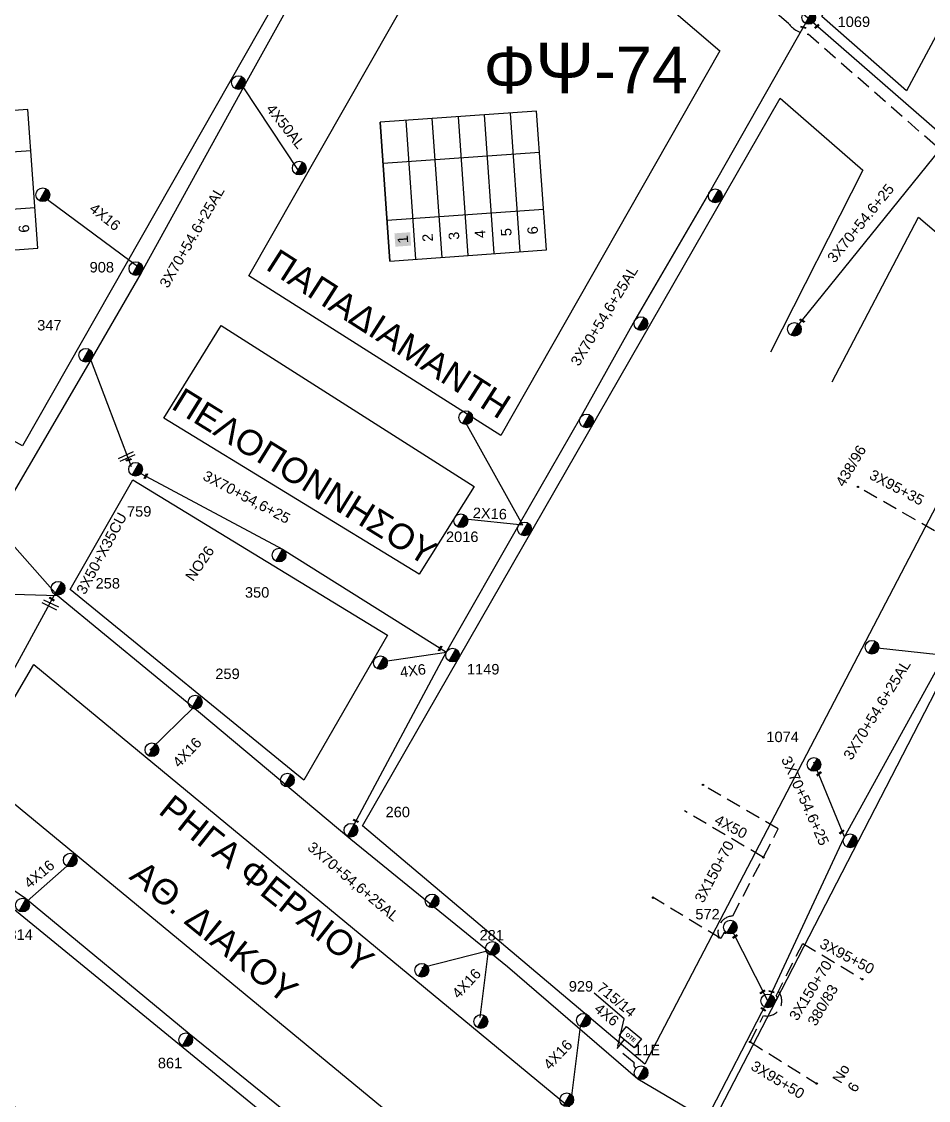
# Model space of a CAD drawing. Header units: millimetres. Extents: x 1421 to 13344, y 800 to 1949.
# Drawn here: x 11337.1 to 11493.1, y 1329.3 to 1514.8 of the extents above; entities that cross this region are included whole.
import ezdxf
from ezdxf.enums import TextEntityAlignment as Align

# ---------------------------------------------------------------- set-up
doc = ezdxf.new("R2010")
doc.units = ezdxf.units.MM
doc.linetypes.add('DASHED', pattern=[19.05, 12.7, -6.35])
for name, color, linetype in [('Pillar OTE', 7, 'Continuous'), ('Άγνωστα', 7, 'Continuous'), ('Ασφαλειοκιβώτια Χ.Τ 6 αναχωρήσεων', 7, 'Continuous'), ('Γυμνά εναέρια ΧΤ (3Φ)   4x50CU', 7, 'Continuous'), ('Εναέρια παροχή ΧΤ 4x16', 7, 'SYN_LINE'), ('Επιγραφές - Σχήματα', 7, 'Continuous'), ('Καλωδια Χ.Τ 3x95+35', 7, 'DASHED'), ('Καλωδια ΧΤ  3X95+50', 7, 'Continuous'), ('Καλώδια ΧΤ   3x150+50CU', 7, 'DASHED'), ('Καλώδια ΧΤ   3x150+70AL', 7, 'DASHED'), ('Καλώδια ΧΤ   3x150AL+50CU', 7, 'DASHED'), ('Μηχανική τομή', 7, 'Continuous'), ('Στύλος ΦΜ', 7, 'Continuous'), ('Στύλος ΦΜ @ 1', 7, 'Continuous'), ('Συνδέσεις', 7, 'Continuous'), ('Συνεστραμμένα ΧΤ   3x70+54.6+25 AL', 7, 'SYN_LINE'), ('Τομή', 7, 'Continuous'), ('Υπόβαθρο ΔΕΗ', 7, 'Continuous'), ('Υπόγεια καλώδια Παροχών ΧΤ   4x50AL', 7, 'DASHED'), ('Υπόγεια καλώδια Παροχών ΧΤ   4x6', 7, 'DASHED')]:
    doc.layers.add(name, color=color, linetype=linetype)
doc.styles.add('arial', font='ARIAL.TTF')
doc.styles.get("Standard").update_dxf_attribs({"font": 'ARIAL.TTF'})
doc.linetypes.add('SYN_LINE', pattern='A,0.5,-0.0001,["/\\/\\/\\/",Standard,S=0.1,R=0,X=0,Y=-0.05],-0.25', length=0.7501)
doc.dimstyles.new('ISO-25', dxfattribs={"dimtxt": 2.5, "dimasz": 2.5, "dimexe": 1.25, "dimexo": 0.625, "dimtad": 1, "dimtxsty": 'Standard', "dimcen": 2.5, "dimadec": 0, "dimazin": 0, "dimtfac": 1, "dimtmove": 0, "dimatfit": 3, "dimfxl": 1, "dimarcsym": 0})

# ---------------------------------------------------------------- blocks, each defined once
blk = doc.blocks.new('ΑΣΦΑΛΕΙΟΚΙΒΩΤΙΟ ΥΠΟΣΤΑΘΜΟΥ 6 ΑΝΑΧΩΡΗΣΕΩΝ')
at = {"layer": 'Ασφαλειοκιβώτια Χ.Τ 6 αναχωρήσεων', "ltscale": 40}
for p, q in [((-23.91, 27), (23.91, 27)), ((-9.83, 27), (-9.83, -27)), ((9.83, 27), (9.83, -27)), ((-23.91, 18), (23.91, 18)), ((-23.91, 9), (23.91, 9)), ((-23.91, 0), (23.91, 0)), ((-23.91, -9), (23.91, -9)), ((-23.91, -18), (23.91, -18))]:
    blk.add_line(p, q, dxfattribs=at)
at = {"layer": 'Ασφαλειοκιβώτια Χ.Τ 6 αναχωρήσεων'}
blk.add_lwpolyline([(-23.91, -27), (23.91, -27), (23.91, 27), (-23.91, 27)], close=True, dxfattribs=at)
for s, p in [('1', (-18.23, 20.26)), ('2', (-18.23, 11.69)), ('3', (-18.23, 2.62)), ('4', (-18.23, -6.41)), ('5', (-18.23, -15.42)), ('6', (-18.23, -24.55))]:
    blk.add_text(s, height=3.6, dxfattribs=at).set_placement(p)
at = {"layer": 'Ασφαλειοκιβώτια Χ.Τ 6 αναχωρήσεων', "ltscale": 40}
for tag, height, p in [('ΟΝΟΜΑ', 5, (-0.27, 31.68)), ('ΚΕΙΜΕΝΟ 1', 2, (16.95, 22.41)), ('ΚΕΙΜΕΝΟ 2', 2, (16.95, 13.71)), ('ΚΕΙΜΕΝΟ 3', 2, (16.95, 4.31)), ('ΚΕΙΜΕΝΟ 4', 2, (16.95, -4.67)), ('ΚΕΙΜΕΝΟ 5', 2, (16.95, -13.51)), ('ΚΕΙΜΕΝΟ 6', 2, (16.95, -22.43)), ('ΣΧ', 2, (-0.21, -29.21))]:
    blk.add_attdef(tag, text='', height=height, dxfattribs=at).set_placement(p, align=Align.MIDDLE_CENTER)
blk = doc.blocks.new('ΥΠΑΡΧΩΝ ΤΣΙΜΕΝΤΕΝΙΟΣ ΣΤΥΛΟΣ')
at = {"layer": 'Στύλος ΦΜ'}
blk.add_hatch(color=7, dxfattribs=at).paths.add_polyline_path([(-1.29, -2.28, 0.574793), (2.62, 0, 0.268822), (1.3, 2.27)])
at = {"layer": 'Στύλος ΦΜ', "color": 7}
blk.add_line((-1.29, -2.28), (1.3, 2.27), dxfattribs=at)
blk.add_circle((0, 0), 2.62, dxfattribs=at)
at = {"layer": 'Στύλος ΦΜ', "flags": 4}
for tag, p in [('ΑΡΙΘΜΟΣ', (-4.68, 8.05)), ('ΤΥΠΟΣ', (-4.91, 3.03))]:
    blk.add_attdef(tag, p, '', height=4, dxfattribs=at)
blk = doc.blocks.new('ΜΗΧΑΝΙΚΗ ΤΟΜΗ')
at = {"layer": 'Μηχανική τομή', "ltscale": 40}
for p, q in [((-1.89, 0.78), (1.89, 0.78)), ((1.89, 0), (-1.89, 0))]:
    blk.add_line(p, q, dxfattribs=at)
blk = doc.blocks.new('ΤΟΜΗ')
at = {"layer": 'Τομή', "ltscale": 40}
for p, q in [((-5.68, 0), (5.68, 0)), ((5.68, -2.33), (-5.68, -2.33))]:
    blk.add_line(p, q, dxfattribs=at)
blk = doc.blocks.new('_ΣΥΝΔΕΣΗ')
at = {"layer": 'Συνδέσεις', "linetype": 'SYN_LINE', "ltscale": 40}
blk.add_hatch(color=256, dxfattribs=at).paths.add_polyline_path([(0.5, -0.01, 1), (-0.5, -0.01, 1)])
at = {"layer": 'Συνδέσεις'}
blk.add_circle((0, -0.01), 0.5, dxfattribs=at)
blk = doc.blocks.new('PILLAR ΟΤΕ')
at = {"layer": 'Pillar OTE', "ltscale": 40}
blk.add_lwpolyline([(-3.31, 2.02), (3.39, 2.02), (3.39, -1.99), (-3.31, -1.99)], close=True, dxfattribs=at)
at = {"layer": 'Pillar OTE', "insert": (-1.81, 0.71), "char_height": 1.3575, "width": 109.961, "attachment_point": 1}
blk.add_mtext('{\\fArial|b1|i0|c161|p34;OTE}', dxfattribs=at)

msp = doc.modelspace()

# ---------------------------------------------------------------- hatches: boundary and pattern name
at = {"layer": 'Άγνωστα'}
for color in [2, 30, 85, 5, 6]:
    msp.add_hatch(color=color, dxfattribs=at).paths.add_polyline_path([(11404.10943, 1476.32266), (11403.94782, 1478.61916), (11401.24346, 1478.42885), (11401.40507, 1476.13235)])

# ---------------------------------------------------------------- linework, layer by layer
at = {"layer": 'Άγνωστα', "color": 6}
msp.add_lwpolyline([(11348.88937, 1456.93195), (11355.94798, 1438.31827)], dxfattribs=at)
at = {"layer": 'Άγνωστα', "color": 30, "linetype": 'SYN_LINE', "ltscale": 8}
for points in [[(11423.34205, 1428.22187), (11413.4416, 1429.28536)], [(11398.86996, 1404.74783), (11410.18407, 1406.43131)]]:
    msp.add_lwpolyline(points, dxfattribs=at)
at = {"layer": 'Άγνωστα', "color": 2, "linetype": 'SYN_LINE', "ltscale": 8}
msp.add_lwpolyline([(11494.96037, 1405.96965), (11484.38199, 1407.10083)], dxfattribs=at)
at = {"layer": 'Άγνωστα', "color": 6, "linetype": 'DASHED', "ltscale": 0.2}
msp.add_lwpolyline([(11458.40355, 1358.15024, -0.425398266), (11457.97872, 1358.21973), (11457.42365, 1357.15757), (11445.76138, 1364.19619)], format="xyb", dxfattribs=at)
at = {"layer": 'Γυμνά εναέρια ΧΤ (3Φ)   4x50CU', "color": 6, "ltscale": 0.2}
msp.add_lwpolyline([(11384.70801, 1489.22356), (11375.21871, 1503.63336)], dxfattribs=at)
at = {"layer": 'Εναέρια παροχή ΧΤ 4x16', "color": 6, "ltscale": 20}
msp.add_lwpolyline([(11357.45799, 1472.37563), (11341.51021, 1484.1813)], dxfattribs=at)
at = {"layer": 'Εναέρια παροχή ΧΤ 4x16', "color": 30, "linetype": 'SYN_LINE', "ltscale": 20}
msp.add_lwpolyline([(11423.34205, 1428.22187), (11413.54778, 1445.83923)], dxfattribs=at)
at = {"layer": 'Εναέρια παροχή ΧΤ 4x16', "color": 27, "ltscale": 20}
for points in [[(11324.26081, 1416.7269), (11343.2818, 1416.1563)], [(11359.16718, 1389.54696), (11366.66576, 1396.9105)], [(11416.01965, 1343.56019), (11417.40368, 1355.04068), (11405.95656, 1352.10699)], [(11431.77064, 1330.10531), (11433.28349, 1342.05125)]]:
    msp.add_lwpolyline(points, dxfattribs=at)
at = {"layer": 'Εναέρια παροχή ΧΤ 4x16', "color": 6, "linetype": 'SYN_LINE', "ltscale": 8}
msp.add_lwpolyline([(11338.01558, 1363.57243), (11344.8773, 1369.61807)], dxfattribs=at)
at = {"layer": 'Καλωδια Χ.Τ 3x95+35', "color": 2, "linetype": 'DASHED', "ltscale": 0.2}
msp.add_lwpolyline([(11502.2975, 1440.62438, -0.798717895), (11500.85031, 1439.96149), (11497.66029, 1433.85706, 0.599748801), (11495.57809, 1429.87255), (11494.20676, 1427.26545), (11494.20676, 1427.26545), (11481.02586, 1434.80423)], format="xyb", dxfattribs=at)
at = {"layer": 'Καλωδια ΧΤ  3X95+50', "color": 2, "linetype": 'DASHED', "ltscale": 0.2}
msp.add_lwpolyline([(11471.52513, 1356.29964), (11471.53283, 1356.31464), (11481.74548, 1350.17395)], dxfattribs=at)
at = {"layer": 'Καλώδια ΧΤ   3x150+50CU', "color": 2, "linetype": 'DASHED', "ltscale": 0.2}
msp.add_lwpolyline([(11462.45576, 1339.38453), (11462.45576, 1339.38453), (11462.45576, 1339.38453), (11473.88251, 1332.2457)], dxfattribs=at)
at = {"layer": 'Καλώδια ΧΤ   3x150+70AL', "color": 6, "linetype": 'DASHED', "ltscale": 0.2}
msp.add_lwpolyline([(11457.09804, 1357.35408, -0.508333528), (11459.47717, 1361.04917), (11467.29472, 1376.00532), (11454.28307, 1383.59676)], format="xyb", dxfattribs=at)
at = {"layer": 'Καλώδια ΧΤ   3x150+70AL', "color": 2, "linetype": 'DASHED', "ltscale": 0.2}
for points in [[(11466.67106, 1346.59701, 0.771653506), (11466.92097, 1347.33307), (11466.92097, 1347.33307), (11471.52513, 1356.29964)], [(11462.45576, 1339.38453), (11464.73069, 1343.90089, 0.71448773), (11467.30911, 1348.08898)]]:
    msp.add_lwpolyline(points, format="xyb", dxfattribs=at)
at = {"layer": 'Καλώδια ΧΤ   3x150AL+50CU', "color": 2, "linetype": 'DASHED', "ltscale": 0.2}
msp.add_lwpolyline([(11525.79968, 1467.0886), (11525.28254, 1467.07325), (11497.24072, 1491.01339), (11472.42521, 1512.67152), (11472.42521, 1512.67152, -0.203548209), (11469.04671, 1514.51988), (11441.67523, 1537.76216), (11435.73434, 1530.76582), (11429.42222, 1536.12571, 0.655260332), (11427.16465, 1540.11559)], format="xyb", dxfattribs=at)
at = {"layer": 'Συνεστραμμένα ΧΤ   3x70+54.6+25 AL', "color": 6, "linetype": 'SYN_LINE', "ltscale": 20}
for points in [[(11407.80989, 1562.71835), (11389.26984, 1528.77506), (11375.26235, 1503.5671), (11357.68072, 1471.66021), (11348.98387, 1456.68275), (11332.73031, 1429.00618)], [(11492.18856, 1236.11902), (11457.44864, 1265.94168), (11441.6343, 1278.78707), (11427.23766, 1290.60627), (11396.89983, 1315.75153), (11365.91421, 1340.76902), (11337.72195, 1364.03334), (11321.12227, 1375.3679)], [(11427.23766, 1290.60627), (11441.72256, 1302.09602), (11454.94905, 1326.09), (11465.35123, 1346.1702)]]:
    msp.add_lwpolyline(points, dxfattribs=at)
at = {"layer": 'Συνεστραμμένα ΧΤ   3x70+54.6+25 AL', "color": 5, "linetype": 'SYN_LINE', "ltscale": 20}
msp.add_lwpolyline([(11598.70258, 1370.79728), (11563.5594, 1411.38579), (11532.85732, 1444.08343), (11527.19206, 1467.12994), (11496.82589, 1494.16189), (11472.3398, 1515.51209), (11440.05714, 1542.40866), (11428.49685, 1538.58326)], dxfattribs=at)
at = {"layer": 'Συνεστραμμένα ΧΤ   3x70+54.6+25 AL', "color": 30, "linetype": 'SYN_LINE', "ltscale": 20}
for points in [[(11471.95772, 1514.54752), (11455.48371, 1485.5397), (11442.63987, 1463.49616), (11433.33597, 1446.88108), (11422.67784, 1428.29322), (11410.22611, 1406.50969), (11394.30586, 1376.82828)], [(11357.6127, 1437.13654), (11381.97245, 1424.12551), (11410.18407, 1406.43131)]]:
    msp.add_lwpolyline(points, dxfattribs=at)
at = {"layer": 'Συνεστραμμένα ΧΤ   3x70+54.6+25 AL', "color": 5, "ltscale": 20}
msp.add_lwpolyline([(11470.30909, 1462.11369), (11496.37909, 1494.33537)], dxfattribs=at)
at = {"layer": 'Συνεστραμμένα ΧΤ   3x70+54.6+25 AL', "color": 2, "linetype": 'SYN_LINE', "ltscale": 20}
msp.add_lwpolyline([(11526.50608, 1465.94849), (11507.3986, 1431.55885), (11495.58759, 1405.23902), (11478.59671, 1374.48808), (11465.50574, 1346.44122)], dxfattribs=at)
at = {"layer": 'Συνεστραμμένα ΧΤ   3x70+54.6+25 AL', "color": 27, "ltscale": 20}
for points in [[(11331.93573, 1428.87313), (11343.2818, 1416.1563), (11367.54096, 1396.19018), (11393.72475, 1374.26273), (11420.68623, 1352.37598), (11443.10301, 1333.04731)], [(11443.10301, 1333.04731), (11453.93122, 1326.68774)]]:
    msp.add_lwpolyline(points, dxfattribs=at)
at = {"layer": 'Συνεστραμμένα ΧΤ   3x70+54.6+25 AL', "color": 30, "ltscale": 20}
msp.add_lwpolyline([(11320.53033, 1375.62191), (11343.369, 1417.39557)], dxfattribs=at)
at = {"layer": 'Συνεστραμμένα ΧΤ   3x70+54.6+25 AL', "color": 2, "linetype": 'SYN_LINE', "ltscale": 15}
msp.add_lwpolyline([(11478.70098, 1374.65086), (11473.43698, 1387.50754)], dxfattribs=at)
at = {"layer": 'Συνεστραμμένα ΧΤ   3x70+54.6+25 AL', "color": 6, "linetype": 'SYN_LINE', "ltscale": 15}
msp.add_lwpolyline([(11465.50574, 1346.44122), (11459.0523, 1359.13342)], dxfattribs=at)
at = {"layer": 'Υπόβαθρο ΔΕΗ'}
for points in [[(11534.61935, 1618.31164), (11543.84455, 1617.36521), (11573.3853, 1582.26599), (11518.40542, 1478.35059), (11499.18915, 1495.30987), (11511.47248, 1518.4277), (11500.73295, 1524.13932), (11489.38936, 1502.96154), (11474.7828, 1515.74748), (11534.61935, 1618.31164)], [(11280.1531, 1473.41783), (11327.18994, 1549.92462), (11380.63566, 1518.04678), (11337.22972, 1441.86107), (11280.1531, 1473.41783)], [(11376.19932, 1471.13958), (11417.59267, 1543.72976), (11457.23982, 1509.82255), (11419.54542, 1443.63975), (11376.19932, 1471.13958)], [(11476.54698, 1452.8865), (11491.43476, 1481.20499), (11511.49315, 1464.10703), (11444.3128, 1335.55041), (11395.76792, 1376.52593), (11467.6421, 1501.69312), (11481.83496, 1489.29477), (11465.94707, 1458.01928)], [(11371.40685, 1462.59024), (11414.96247, 1434.92122), (11405.50465, 1419.80037), (11361.55449, 1446.63077), (11371.40685, 1462.59024)], [(11456.46016, 1326.32342), (11497.30802, 1292.87156), (11516.76278, 1317.42154), (11524.88295, 1310.54016), (11505.63452, 1286.52132), (11530.89956, 1265.69831), (11565.72787, 1304.18126), (11597.1095, 1369.91659), (11527.4713, 1447.31133), (11519.94929, 1449.30106), (11466.85977, 1346.46642), (11456.46016, 1326.32342)], [(11345.42849, 1417.17619), (11356.22348, 1436.07116), (11400.05678, 1409.35488), (11385.66326, 1384.38161), (11345.42849, 1417.17619)], [(11328.58063, 1386.24019), (11339.15627, 1404.31165), (11437.99501, 1322.7293), (11428.38249, 1303.98362), (11328.58063, 1386.24019)], [(11307.96612, 1350.03883), (11321.63144, 1373.746), (11492.20944, 1234.32868), (11479.76127, 1215.31075), (11307.96612, 1350.03883)], [(11440.76223, 1343.32536), (11435.6138, 1347.75859)]]:
    msp.add_lwpolyline(points, dxfattribs=at)
at = {"layer": 'Υπόγεια καλώδια Παροχών ΧΤ   4x50AL', "color": 6, "linetype": 'DASHED', "ltscale": 0.2}
msp.add_lwpolyline([(11464.73881, 1371.11432), (11451.14054, 1379.12357)], dxfattribs=at)
at = {"layer": 'Υπόγεια καλώδια Παροχών ΧΤ   4x6', "color": 27, "linetype": 'DASHED', "ltscale": 0.2}
msp.add_lwpolyline([(11442.84329, 1334.89656, -0.498267701), (11442.50332, 1335.76914), (11439.54655, 1338.26487), (11440.81765, 1339.77078)], format="xyb", dxfattribs=at)

# ---------------------------------------------------------------- block references
at = {"layer": 'Pillar OTE', "xscale": 0.5, "yscale": 0.5, "zscale": 0.5, "rotation": 320.9915225615279}
msp.add_blockref('PILLAR ΟΤΕ', (11441.83528, 1340.19142), dxfattribs=at)
at = {"layer": 'Ασφαλειοκιβώτια Χ.Τ 6 αναχωρήσεων', "xscale": 0.5, "yscale": 0.5, "zscale": 0.5, "rotation": 94.02544735625288}
for p in [(11325.53868, 1486.83402), (11413.0908, 1486.54578)]:
    msp.add_blockref('ΑΣΦΑΛΕΙΟΚΙΒΩΤΙΟ ΥΠΟΣΤΑΘΜΟΥ 6 ΑΝΑΧΩΡΗΣΕΩΝ', p, dxfattribs=at)
at = {"layer": 'Μηχανική τομή'}
for p, xscale, yscale, zscale, rotation in [((11471.59189, 1513.7605), 0.249999999999919, 0.249999999999919, 0.249999999999919, 347.2939313708334), ((11473.99518, 1513.93774), 0.249999999999919, 0.249999999999919, 0.249999999999919, 40.56615340063241), ((11471.35662, 1463.35361), 0.2499999999999999, 0.2499999999999999, 0.2499999999999999, 330.654276888333), ((11355.54605, 1439.37817), 0.249999999999919, 0.249999999999919, 0.249999999999919, 17.45958860441846), ((11358.54713, 1436.64223), 0.249999999999919, 0.249999999999919, 0.249999999999919, 65.75625438676848), ((11342.23473, 1415.46704), 0.249999999999919, 0.249999999999919, 0.249999999999919, 326.3216353276003), ((11409.21185, 1407.01154), 0.249999999999919, 0.249999999999919, 0.249999999999919, 65.75625438676848), ((11474.36083, 1385.41236), 0.249999999999919, 0.249999999999919, 0.249999999999919, 40.56615340063241), ((11394.55377, 1377.29049), 0.249999999999919, 0.249999999999919, 0.249999999999919, 334.5878627416746), ((11478.29035, 1375.42165), 0.249999999999919, 0.249999999999919, 0.249999999999919, 40.56615340063241), ((11459.91754, 1357.43275), 0.2499999999999681, 0.2499999999999681, 0.2499999999999681, 36.11407878704492), ((11464.64499, 1347.91599), 0.2499999999999681, 0.2499999999999681, 0.2499999999999681, 36.11407878704492), ((11466.11642, 1347.925), 0.249999999999919, 0.249999999999919, 0.249999999999919, 347.2939313708334), ((11464.67634, 1344.90404), 0.2500000000001928, 0.2500000000001928, 0.2500000000001928, 326.9559692365863)]:
    msp.add_blockref('ΜΗΧΑΝΙΚΗ ΤΟΜΗ', p, dxfattribs=dict(at, xscale=xscale, yscale=yscale, zscale=zscale, rotation=rotation))
at = {"layer": 'Στύλος ΦΜ @ 1', "ltscale": 40}
ref = msp.add_blockref('ΥΠΑΡΧΩΝ ΤΣΙΜΕΝΤΕΝΙΟΣ ΣΤΥΛΟΣ', (11472.53875, 1515.57199), dxfattribs=dict(at, xscale=0.4499999999998181, yscale=0.4499999999998181, zscale=0.4499999999998181))
ref.add_attrib('ΤΥΠΟΣ', '1069', (11477.50852, 1513.91064), dxfattribs={"layer": 'Στύλος ΦΜ', "height": 1.8, "flags": 4})
at = {"layer": 'Στύλος ΦΜ @ 1', "ltscale": 40, "xscale": 0.4499999999998181, "yscale": 0.4499999999998181, "zscale": 0.4499999999998181}
for p in [(11374.38258, 1504.35015), (11384.85329, 1489.65722), (11340.73072, 1485.06421), (11456.46137, 1484.88295), (11443.66691, 1462.91967), (11470.07364, 1461.92427), (11413.52338, 1446.7444), (11434.28085, 1446.17798), (11412.67023, 1429.01628), (11483.42816, 1407.25172), (11398.83312, 1404.60151), (11359.50034, 1389.62751), (11382.83201, 1384.42076), (11479.65141, 1373.96391), (11345.45833, 1370.64254), (11407.72401, 1363.6213), (11405.95796, 1351.71343), (11465.50347, 1346.44251), (11416.1127, 1342.89279), (11430.90329, 1329.44131)]:
    msp.add_blockref('ΥΠΑΡΧΩΝ ΤΣΙΜΕΝΤΕΝΙΟΣ ΣΤΥΛΟΣ', p, dxfattribs=at)
at = {"layer": 'Στύλος ΦΜ @ 1', "ltscale": 40}
ref = msp.add_blockref('ΥΠΑΡΧΩΝ ΤΣΙΜΕΝΤΕΝΙΟΣ ΣΤΥΛΟΣ', (11356.74169, 1472.3711), dxfattribs=dict(at, xscale=0.4499999999998181, yscale=0.4499999999998181, zscale=0.4499999999998181))
ref.add_attrib('ΤΥΠΟΣ', '908', (11348.7815, 1471.70638), dxfattribs={"layer": 'Στύλος ΦΜ', "height": 1.8, "flags": 4})
ref = msp.add_blockref('ΥΠΑΡΧΩΝ ΤΣΙΜΕΝΤΕΝΙΟΣ ΣΤΥΛΟΣ', (11348.10981, 1457.47214), dxfattribs=dict(at, xscale=0.4499999999998181, yscale=0.4499999999998181, zscale=0.4499999999998181))
ref.add_attrib('ΤΥΠΟΣ', '347', (11339.75682, 1461.72739), dxfattribs={"layer": 'Στύλος ΦΜ', "height": 1.8, "flags": 4})
ref = msp.add_blockref('ΥΠΑΡΧΩΝ ΤΣΙΜΕΝΤΕΝΙΟΣ ΣΤΥΛΟΣ', (11356.68209, 1437.85842), dxfattribs=dict(at, xscale=0.4499999999998181, yscale=0.4499999999998181, zscale=0.4499999999998181))
ref.add_attrib('ΤΥΠΟΣ', '759', (11355.21485, 1429.71266), dxfattribs={"layer": 'Στύλος ΦΜ', "height": 1.8, "flags": 4})
ref = msp.add_blockref('ΥΠΑΡΧΩΝ ΤΣΙΜΕΝΤΕΝΙΟΣ ΣΤΥΛΟΣ', (11423.6261, 1427.5947), dxfattribs=dict(at, xscale=0.4499999999998181, yscale=0.4499999999998181, zscale=0.4499999999998181))
ref.add_attrib('ΤΥΠΟΣ', '2016', (11410.11269, 1425.35295), dxfattribs={"layer": 'Στύλος ΦΜ', "height": 1.8, "flags": 4})
ref = msp.add_blockref('ΥΠΑΡΧΩΝ ΤΣΙΜΕΝΤΕΝΙΟΣ ΣΤΥΛΟΣ', (11381.38689, 1423.10362), dxfattribs=dict(at, xscale=0.4499999999998181, yscale=0.4499999999998181, zscale=0.4499999999998181))
ref.add_attrib('ΤΥΠΟΣ', '350', (11375.51291, 1415.78276), dxfattribs={"layer": 'Στύλος ΦΜ', "height": 1.8, "flags": 4})
ref = msp.add_blockref('ΥΠΑΡΧΩΝ ΤΣΙΜΕΝΤΕΝΙΟΣ ΣΤΥΛΟΣ', (11343.36673, 1417.39686), dxfattribs=dict(at, xscale=0.4499999999998181, yscale=0.4499999999998181, zscale=0.4499999999998181))
ref.add_attrib('ΤΥΠΟΣ', '258', (11349.81157, 1417.34939), dxfattribs={"layer": 'Στύλος ΦΜ', "height": 1.8, "flags": 4})
ref = msp.add_blockref('ΥΠΑΡΧΩΝ ΤΣΙΜΕΝΤΕΝΙΟΣ ΣΤΥΛΟΣ', (11411.24225, 1405.9142), dxfattribs=dict(at, xscale=0.4499999999998181, yscale=0.4499999999998181, zscale=0.4499999999998181))
ref.add_attrib('ΤΥΠΟΣ', '1149', (11413.72289, 1402.57652), dxfattribs={"layer": 'Στύλος ΦΜ', "height": 1.8, "flags": 4})
ref = msp.add_blockref('ΥΠΑΡΧΩΝ ΤΣΙΜΕΝΤΕΝΙΟΣ ΣΤΥΛΟΣ', (11366.94662, 1397.80955), dxfattribs=dict(at, xscale=0.4499999999998181, yscale=0.4499999999998181, zscale=0.4499999999998181))
ref.add_attrib('ΤΥΠΟΣ', '259', (11370.41513, 1401.78504), dxfattribs={"layer": 'Στύλος ΦΜ', "height": 1.8, "flags": 4})
ref = msp.add_blockref('ΥΠΑΡΧΩΝ ΤΣΙΜΕΝΤΕΝΙΟΣ ΣΤΥΛΟΣ', (11473.44618, 1387.10477), dxfattribs=dict(at, xscale=0.4499999999998181, yscale=0.4499999999998181, zscale=0.4499999999998181))
ref.add_attrib('ΤΥΠΟΣ', '1074', (11465.25211, 1390.94442), dxfattribs={"layer": 'Στύλος ΦΜ', "height": 1.8, "flags": 4})
ref = msp.add_blockref('ΥΠΑΡΧΩΝ ΤΣΙΜΕΝΤΕΝΙΟΣ ΣΤΥΛΟΣ', (11393.74916, 1375.79039), dxfattribs=dict(at, xscale=0.4499999999998181, yscale=0.4499999999998181, zscale=0.4499999999998181))
ref.add_attrib('ΤΥΠΟΣ', '260', (11399.71672, 1378.02178), dxfattribs={"layer": 'Στύλος ΦΜ', "height": 1.8, "flags": 4})
ref = msp.add_blockref('ΥΠΑΡΧΩΝ ΤΣΙΜΕΝΤΕΝΙΟΣ ΣΤΥΛΟΣ', (11337.23135, 1362.92253), dxfattribs=dict(at, xscale=0.4499999999998181, yscale=0.4499999999998181, zscale=0.4499999999998181))
ref.add_attrib('ΤΥΠΟΣ', '814', (11334.81213, 1356.93445), dxfattribs={"layer": 'Στύλος ΦΜ', "height": 1.8, "flags": 4})
ref = msp.add_blockref('ΥΠΑΡΧΩΝ ΤΣΙΜΕΝΤΕΝΙΟΣ ΣΤΥΛΟΣ', (11459.05004, 1359.13471), dxfattribs=dict(at, xscale=0.4499999999998181, yscale=0.4499999999998181, zscale=0.4499999999998181))
ref.add_attrib('ΤΥΠΟΣ', '572', (11453.02857, 1360.45319), dxfattribs={"layer": 'Στύλος ΦΜ', "height": 1.8, "flags": 4})
ref = msp.add_blockref('ΥΠΑΡΧΩΝ ΤΣΙΜΕΝΤΕΝΙΟΣ ΣΤΥΛΟΣ', (11418.09949, 1355.46221), dxfattribs=dict(at, xscale=0.4499999999998181, yscale=0.4499999999998181, zscale=0.4499999999998181))
ref.add_attrib('ΤΥΠΟΣ', '281', (11415.88785, 1356.82456), dxfattribs={"layer": 'Στύλος ΦΜ', "height": 1.8, "flags": 4})
ref = msp.add_blockref('ΥΠΑΡΧΩΝ ΤΣΙΜΕΝΤΕΝΙΟΣ ΣΤΥΛΟΣ', (11433.77311, 1343.11331), dxfattribs=dict(at, xscale=0.4499999999998181, yscale=0.4499999999998181, zscale=0.4499999999998181))
ref.add_attrib('ΤΥΠΟΣ', '929', (11431.24935, 1348.04619), dxfattribs={"layer": 'Στύλος ΦΜ', "height": 1.8, "flags": 4})
ref = msp.add_blockref('ΥΠΑΡΧΩΝ ΤΣΙΜΕΝΤΕΝΙΟΣ ΣΤΥΛΟΣ', (11365.32865, 1339.74714), dxfattribs=dict(at, xscale=0.4499999999998181, yscale=0.4499999999998181, zscale=0.4499999999998181))
ref.add_attrib('ΤΥΠΟΣ', '861', (11360.52381, 1334.85414), dxfattribs={"layer": 'Στύλος ΦΜ', "height": 1.8, "flags": 4})
ref = msp.add_blockref('ΥΠΑΡΧΩΝ ΤΣΙΜΕΝΤΕΝΙΟΣ ΣΤΥΛΟΣ', (11443.68404, 1334.07178), dxfattribs=dict(at, xscale=0.4499999999998181, yscale=0.4499999999998181, zscale=0.4499999999998181))
ref.add_attrib('ΑΡΙΘΜΟΣ', '11Ε', (11442.48384, 1337.09419), dxfattribs={"layer": 'Στύλος ΦΜ', "height": 1.8, "flags": 4})
at = {"layer": 'Συνδέσεις', "xscale": 0.25, "yscale": 0.25, "zscale": 0.25}
for p in [(11481.00577, 1434.8236), (11454.34074, 1383.58329), (11464.73835, 1371.1146), (11445.76138, 1364.19619), (11457.09804, 1357.35408), (11481.77656, 1350.16058), (11462.45576, 1339.38453), (11473.91867, 1332.23302)]:
    msp.add_blockref('_ΣΥΝΔΕΣΗ', p, dxfattribs=at)
at = {"layer": 'Τομή', "xscale": 0.25, "yscale": 0.25, "zscale": 0.25}
for p, rotation in [((11355.04293, 1440.30112), 24.61074418531748), ((11342.12734, 1414.79094), 334.6679944973969)]:
    msp.add_blockref('ΤΟΜΗ', p, dxfattribs=dict(at, rotation=rotation))

# ---------------------------------------------------------------- texts
at = {"ltscale": 40, "char_height": 4, "width": 64.8866414, "attachment_point": 1, "style": 'arial'}
for s, insert, rotation in [('{\\H1.083x;ΠAΠAΔIAMANTH}', (11381.24289, 1475.97197), 327.2916944), ('{\\H1.083x;ΠΕΛΟΠΟΝΝΗΣΟΥ}', (11364.91921, 1452.08116), 328.2347521), ('{\\H1.083x;ΡΗΓΑ ΦΕΡΑΙΟΥ}', (11363.12595, 1382.19197), 321.3606048), ('{\\H1.083x;ΑΘ. ΔΙΑΚΟΥ}', (11358.15736, 1370.91719), 320.9066993)]:
    msp.add_mtext(s, dxfattribs=dict(at, insert=insert, rotation=rotation))
at = {"layer": 'Άγνωστα', "color": 7, "char_height": 1.8, "attachment_point": 1}
for s, gutter_width, insert, rotation in [('3X70+54.6+25', 12.5, (11475.57446, 1474.32943), 50.9731246), ('438/96', 12.5, (11477.03799, 1435.60841), 59.224219), ('3X70+54,6+25', 12.5, (11368.95027, 1437.74207), 332.0897021), ('3X95+35', 12.5, (11483.64524, 1437.90413), 332.0897021), ('3X50+X35CU', 12.5, (11346.39376, 1417.01947), 61.7845988), ('2X16', 12.5, (11414.77774, 1431.29046), 357.2597575), ('NO26', 12.5, (11365.12399, 1419.48422), 55.2809955), ('3X70+54.6+25', 12.5, (11469.40349, 1388.7523), 294.0565655), ('4X50', 12.5, (11456.98895, 1378.58274), 332.0897021), ('3X150+70', 12.5, (11452.79295, 1363.98544), 62.1621914), ('3X95+50', 12.5, (11475.09702, 1357.29115), 332.0897021), ('3X150+70', 12.5, (11469.04633, 1343.81908), 58.2241375), ('380/83', 1.73903, (11472.20983, 1342.8875), 59.224219), ('3X95+50', 12.5, (11463.34913, 1336.27044), 328.9114355)]:
    msp.add_mtext_dynamic_manual_height_columns(s, width=1.8, gutter_width=gutter_width, heights=[0.04535], dxfattribs=dict(at, insert=insert, rotation=rotation))
at = {"layer": 'Άγνωστα', "color": 7}
note = msp.add_mtext_dynamic_manual_height_columns('Νο ', width=1.8, gutter_width=1.73903, heights=[0.04535, 0], dxfattribs=dict(at, insert=(11474.70202, 1329.9737), char_height=1.8, attachment_point=1, rotation=59.224219))
for column, words in zip(note.columns.linked_columns, ['6']):
    column.text = words
at = {"layer": 'Εναέρια παροχή ΧΤ 4x16', "color": 7, "char_height": 1.8, "attachment_point": 1}
for s, insert, rotation in [('4X16', (11349.7077, 1483.79723), 321.4759789), ('4X16', (11362.88114, 1387.66275), 46.8187923), ('4X16', (11337.28057, 1367.05523), 40.1558002), ('4X16', (11410.95768, 1347.92068), 46.8187923), ('715/14', (11437.05182, 1349.77628), 320.5875645), ('4X6', (11436.61287, 1346.19034), 320.5875645), ('4X16', (11426.68965, 1335.6872), 46.8187923)]:
    msp.add_mtext_dynamic_manual_height_columns(s, width=1.8, gutter_width=12.5, heights=[0.04535], dxfattribs=dict(at, insert=insert, rotation=rotation))
at = {"layer": 'Συνεστραμμένα ΧΤ   3x70+54.6+25 AL', "color": 7, "char_height": 1.8, "attachment_point": 1}
for s, insert, rotation in [('3X70+54.6+25AL', (11360.69664, 1469.78172), 59.8533125), ('3X70+54,6+25AL', (11431.44097, 1456.38678), 58.3673681), ('3X70+54.6+25AL', (11478.38129, 1388.63739), 58.3673681), ('3X70+54,6+25AL', (11387.28517, 1373.96674), 319.827731)]:
    msp.add_mtext_dynamic_manual_height_columns(s, width=1.8, gutter_width=12.5, heights=[0.04535], dxfattribs=dict(at, insert=insert, rotation=rotation))
at = {"layer": 'Υπόβαθρο ΔΕΗ', "insert": (11416.58052, 1511.20159), "char_height": 8, "attachment_point": 1}
msp.add_mtext_dynamic_manual_height_columns('Φ{\\H1.0833x;Ψ}-74', width=84.657329, gutter_width=12.5, heights=[0], dxfattribs=at)
at = {"layer": 'Υπόγεια καλώδια Παροχών ΧΤ   4x50AL', "color": 7, "insert": (11380.44758, 1500.91106), "char_height": 1.8, "attachment_point": 1, "rotation": 308.4545072}
msp.add_mtext_dynamic_manual_height_columns('4X50AL', width=1.8, gutter_width=12.5, heights=[0.04535], dxfattribs=at)
at = {"layer": 'Υπόγεια καλώδια Παροχών ΧΤ   4x6', "color": 7, "insert": (11402.08424, 1403.83807), "char_height": 1.8, "attachment_point": 1, "rotation": 7.4386862}
msp.add_mtext_dynamic_manual_height_columns('4X6', width=1.8, gutter_width=12.5, heights=[0.04535], dxfattribs=at)

# ---------------------------------------------------------------- leaders
at = {"layer": 'Επιγραφές - Σχήματα', "ltscale": 40}
msp.add_leader([(11439.68673, 1338.66732), (11440.76223, 1343.32536)], dimstyle='ISO-25', override={"dimasz": 1, "dimtad": 0}, dxfattribs=at)

doc.saveas('drawing.dxf')
